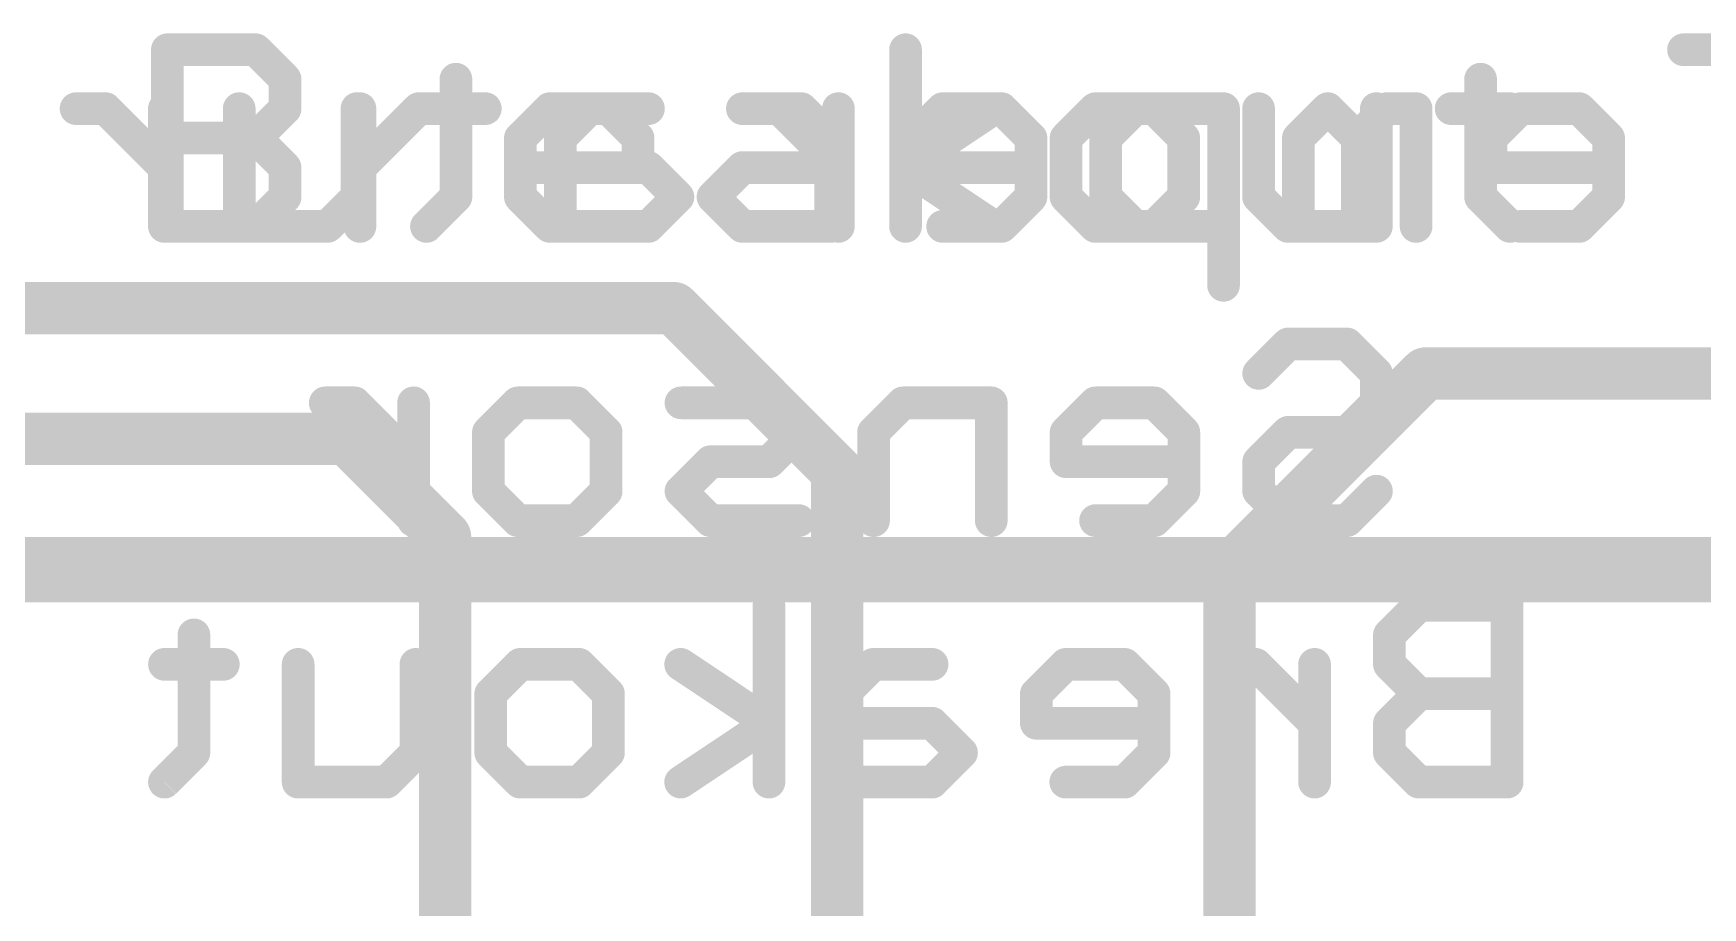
# Model space of a CAD drawing. Extents: x -29 to 78, y -15 to 21.
# Drawn here: x 7.04 to 13.52, y 13.93 to 17.32 of the extents above; entities that cross this region are included whole.
import ezdxf

# ---------------------------------------------------------------- set-up
doc = ezdxf.new("R2010")
doc.units = 0
for name, color, linetype in [('1', 12, 'CONTINUOUS'), ('16', 132, 'CONTINUOUS'), ('21', 53, 'CONTINUOUS'), ('22', 53, 'CONTINUOUS')]:
    doc.layers.add(name, color=color, linetype=linetype)

msp = doc.modelspace()

# ---------------------------------------------------------------- linework, layer by layer
at = {"layer": '1', "const_width": 0.254}
msp.add_lwpolyline([(6.35, 15.24), (13.97, 15.24)], dxfattribs=at)
at = {"layer": '16'}
for points, const_width in [([(9.525, 16.256), (5.715, 16.256)], 0.2032), ([(10.16, 15.621), (9.525, 16.256)], 0.2032), ([(11.684, 15.24), (12.446, 16.002)], 0.2032), ([(12.446, 16.002), (14.097, 16.002)], 0.2032), ([(8.255, 15.748), (5.969, 15.748)], 0.2032), ([(8.636, 15.367), (8.255, 15.748)], 0.2032), ([(10.16, 12.954), (10.16, 15.621)], 0.2032), ([(8.636, 12.954), (8.636, 15.367)], 0.2032), ([(6.35, 15.24), (13.97, 15.24)], 0.254), ([(11.684, 12.954), (11.684, 15.24)], 0.2032)]:
    msp.add_lwpolyline(points, dxfattribs=dict(at, const_width=const_width))
at = {"layer": '16', "const_width": 0.1016}
for points in [[(9.5609, 16.2919, 1), (9.4891, 16.2201)], [(9.525, 16.2052, 1), (9.525, 16.3068)], [(12.446, 16.0528, 1), (12.446, 15.9512)], [(12.4819, 15.9661, 1), (12.4101, 16.0379)], [(8.2909, 15.7839, 1), (8.2191, 15.7121)], [(8.255, 15.6972, 1), (8.255, 15.7988)], [(10.2108, 15.621, 1), (10.1092, 15.621)], [(10.1241, 15.5851, 1), (10.1959, 15.6569)], [(8.6868, 15.367, 1), (8.5852, 15.367)], [(8.6001, 15.3311, 1), (8.6719, 15.4029)], [(11.7348, 15.24, 1), (11.6332, 15.24)], [(11.6481, 15.2759, 1), (11.7199, 15.2041)]]:
    msp.add_lwpolyline(points, format="xyb", dxfattribs=at)
at = {"layer": '21', "const_width": 0.127}
for points in [[(7.5565, 16.5735), (7.5565, 17.2599)], [(7.5565, 17.2599), (7.8997, 17.2599)], [(7.8997, 17.2599), (8.0141, 17.1455)], [(10.4254, 16.5735), (10.4254, 17.2599)], [(8.0141, 17.1455), (8.0141, 17.0311)], [(12.6603, 17.1455), (12.6603, 16.6879)], [(8.0141, 17.0311), (7.8997, 16.9167)], [(8.3049, 16.5735), (8.3049, 17.0311)], [(8.3049, 16.8023), (8.5337, 17.0311)], [(8.5337, 17.0311), (8.6481, 17.0311)], [(8.9286, 16.9167), (9.043, 17.0311)], [(9.043, 17.0311), (9.2718, 17.0311)], [(9.2718, 17.0311), (9.3862, 16.9167)], [(9.7914, 17.0311), (10.0202, 17.0311)], [(10.0202, 17.0311), (10.1346, 16.9167)], [(10.4254, 16.8023), (10.7686, 17.0311)], [(11.1635, 17.0311), (11.0491, 16.9167)], [(11.3923, 17.0311), (11.1635, 17.0311)], [(11.5067, 16.9167), (11.3923, 17.0311)], [(11.7975, 17.0311), (11.7975, 16.6879)], [(12.2551, 16.5735), (12.2551, 17.0311)], [(12.5459, 17.0311), (12.7747, 17.0311)], [(7.5565, 16.9167), (7.8997, 16.9167)], [(7.8997, 16.9167), (8.0141, 16.8023)], [(8.9286, 16.6879), (8.9286, 16.9167)], [(9.3862, 16.9167), (9.3862, 16.8023)], [(10.1346, 16.9167), (10.1346, 16.5735)], [(11.0491, 16.9167), (11.0491, 16.6879)], [(11.5067, 16.6879), (11.5067, 16.9167)], [(8.0141, 16.8023), (8.0141, 16.6879)], [(9.3862, 16.8023), (8.9286, 16.8023)], [(9.677, 16.6879), (9.7914, 16.8023)], [(9.7914, 16.8023), (10.1346, 16.8023)], [(10.7686, 16.5735), (10.4254, 16.8023)], [(8.0141, 16.6879), (7.8997, 16.5735)], [(9.043, 16.5735), (8.9286, 16.6879)], [(9.7914, 16.5735), (9.677, 16.6879)], [(11.0491, 16.6879), (11.1635, 16.5735)], [(11.3923, 16.5735), (11.5067, 16.6879)], [(11.7975, 16.6879), (11.9119, 16.5735)], [(12.6603, 16.6879), (12.7747, 16.5735)], [(7.8997, 16.5735), (7.5565, 16.5735)], [(9.2718, 16.5735), (9.043, 16.5735)], [(10.1346, 16.5735), (9.7914, 16.5735)], [(11.1635, 16.5735), (11.3923, 16.5735)], [(11.9119, 16.5735), (12.2551, 16.5735)]]:
    msp.add_lwpolyline(points, dxfattribs=at)
at = {"layer": '21', "const_width": 0.0635}
for points in [[(7.5883, 17.2599, 1), (7.5248, 17.2599)], [(7.5565, 17.2916, 1), (7.5565, 17.2281)], [(7.9221, 17.2823, 1), (7.8772, 17.2374)], [(7.8997, 17.2281, 1), (7.8997, 17.2916)], [(10.4572, 17.2599, 1), (10.3937, 17.2599)], [(8.0458, 17.1455, 1), (7.9823, 17.1455)], [(7.9916, 17.123, 1), (8.0365, 17.1679)], [(12.6921, 17.1455, 1), (12.6286, 17.1455)], [(7.9823, 17.0311, 1), (8.0458, 17.0311)], [(8.0365, 17.0086, 1), (7.9916, 17.0535)], [(8.3367, 17.0311, 1), (8.2732, 17.0311)], [(8.5337, 17.0628, 1), (8.5337, 16.9993)], [(8.5562, 17.0086, 1), (8.5113, 17.0535)], [(8.6481, 16.9993, 1), (8.6481, 17.0628)], [(9.043, 17.0628, 1), (9.043, 16.9993)], [(9.0654, 17.0086, 1), (9.0205, 17.0535)], [(9.2942, 17.0535, 1), (9.2493, 17.0086)], [(9.2718, 16.9993, 1), (9.2718, 17.0628)], [(9.7914, 17.0628, 1), (9.7914, 16.9993)], [(10.0427, 17.0535, 1), (9.9977, 17.0086)], [(10.0202, 16.9993, 1), (10.0202, 17.0628)], [(10.7862, 17.0047, 1), (10.751, 17.0575)], [(11.1635, 17.0628, 1), (11.1635, 16.9993)], [(11.186, 17.0086, 1), (11.141, 17.0535)], [(11.4147, 17.0535, 1), (11.3698, 17.0086)], [(11.3923, 16.9993, 1), (11.3923, 17.0628)], [(11.8293, 17.0311, 1), (11.7658, 17.0311)], [(12.2869, 17.0311, 1), (12.2234, 17.0311)], [(12.5459, 17.0628, 1), (12.5459, 16.9993)], [(12.7747, 16.9993, 1), (12.7747, 17.0628)], [(7.5565, 16.9484, 1), (7.5565, 16.8849)], [(7.9221, 16.9391, 1), (7.8772, 16.8942)], [(7.8772, 16.9391, 1), (7.9221, 16.8942)], [(7.8997, 16.8849, 1), (7.8997, 16.9484)], [(8.9603, 16.9167, 1), (8.8968, 16.9167)], [(8.9061, 16.9391, 1), (8.951, 16.8942)], [(9.4179, 16.9167, 1), (9.3544, 16.9167)], [(9.3637, 16.8942, 1), (9.4086, 16.9391)], [(10.1664, 16.9167, 1), (10.1029, 16.9167)], [(10.1121, 16.8942, 1), (10.1571, 16.9391)], [(11.0809, 16.9167, 1), (11.0174, 16.9167)], [(11.0267, 16.9391, 1), (11.0716, 16.8942)], [(11.5384, 16.9167, 1), (11.4749, 16.9167)], [(11.4842, 16.8942, 1), (11.5291, 16.9391)], [(8.0458, 16.8023, 1), (7.9823, 16.8023)], [(7.9916, 16.7798, 1), (8.0365, 16.8247)], [(8.2825, 16.8247, 1), (8.3274, 16.7798)], [(8.9286, 16.834, 1), (8.9286, 16.7705)], [(9.3544, 16.8023, 1), (9.4179, 16.8023)], [(9.3862, 16.7705, 1), (9.3862, 16.834)], [(9.7914, 16.834, 1), (9.7914, 16.7705)], [(9.8139, 16.7798, 1), (9.769, 16.8247)], [(10.1346, 16.7705, 1), (10.1346, 16.834)], [(10.443, 16.8287, 1), (10.4078, 16.7759)], [(10.4078, 16.8287, 1), (10.443, 16.7759)], [(8.0365, 16.6654, 1), (7.9916, 16.7103)], [(8.951, 16.7103, 1), (8.9061, 16.6654)], [(9.6995, 16.7103, 1), (9.6546, 16.6654)], [(9.6546, 16.7103, 1), (9.6995, 16.6654)], [(11.0716, 16.7103, 1), (11.0267, 16.6654)], [(11.5291, 16.6654, 1), (11.4842, 16.7103)], [(11.82, 16.7103, 1), (11.7751, 16.6654)], [(12.6828, 16.7103, 1), (12.6379, 16.6654)], [(7.9823, 16.6879, 1), (8.0458, 16.6879)], [(8.8968, 16.6879, 1), (8.9603, 16.6879)], [(11.0174, 16.6879, 1), (11.0809, 16.6879)], [(11.4749, 16.6879, 1), (11.5384, 16.6879)], [(11.7658, 16.6879, 1), (11.8293, 16.6879)], [(12.6286, 16.6879, 1), (12.6921, 16.6879)], [(7.5565, 16.6052, 1), (7.5565, 16.5418)], [(7.8772, 16.596, 1), (7.9221, 16.551)], [(7.8997, 16.5418, 1), (7.8997, 16.6052)], [(9.043, 16.6052, 1), (9.043, 16.5418)], [(9.0205, 16.551, 1), (9.0654, 16.596)], [(9.2718, 16.5418, 1), (9.2718, 16.6052)], [(9.7914, 16.6052, 1), (9.7914, 16.5418)], [(9.769, 16.551, 1), (9.8139, 16.596)], [(10.1346, 16.5418, 1), (10.1346, 16.6052)], [(10.751, 16.5471, 1), (10.7862, 16.5999)], [(11.1635, 16.6052, 1), (11.1635, 16.5418)], [(11.141, 16.551, 1), (11.186, 16.596)], [(11.3698, 16.596, 1), (11.4147, 16.551)], [(11.3923, 16.5418, 1), (11.3923, 16.6052)], [(11.9119, 16.6052, 1), (11.9119, 16.5418)], [(11.8895, 16.551, 1), (11.9344, 16.596)], [(12.2551, 16.5418, 1), (12.2551, 16.6052)], [(12.7523, 16.551, 1), (12.7972, 16.596)], [(7.5248, 16.5735, 1), (7.5883, 16.5735)], [(8.2732, 16.5735, 1), (8.3367, 16.5735)], [(10.1029, 16.5735, 1), (10.1664, 16.5735)], [(10.3937, 16.5735, 1), (10.4572, 16.5735)], [(12.2234, 16.5735, 1), (12.2869, 16.5735)]]:
    msp.add_lwpolyline(points, format="xyb", dxfattribs=at)
at = {"layer": '22', "const_width": 0.127}
for points in [[(13.9065, 17.2599), (13.4489, 17.2599)], [(8.6779, 17.1455), (8.6779, 16.6879)], [(7.3162, 17.0311), (7.2018, 17.0311)], [(7.545, 16.8023), (7.3162, 17.0311)], [(7.545, 16.5735), (7.545, 17.0311)], [(7.8358, 16.5735), (7.8358, 17.0311)], [(8.2934, 17.0311), (8.2934, 16.6879)], [(8.7923, 17.0311), (8.5635, 17.0311)], [(9.1976, 17.0311), (9.0832, 16.9167)], [(9.4263, 17.0311), (9.1976, 17.0311)], [(9.9356, 17.0311), (9.8212, 17.0311)], [(10.1644, 16.8023), (9.9356, 17.0311)], [(10.1644, 16.5735), (10.1644, 17.0311)], [(10.5696, 17.0311), (10.4552, 16.9167)], [(10.7984, 17.0311), (10.5696, 17.0311)], [(10.9128, 16.9167), (10.7984, 17.0311)], [(11.3181, 17.0311), (11.2037, 16.9167)], [(11.6613, 17.0311), (11.3181, 17.0311)], [(11.6613, 16.3447), (11.6613, 17.0311)], [(12.0665, 17.0311), (11.9521, 16.9167)], [(12.1809, 16.9167), (12.0665, 17.0311)], [(12.2953, 17.0311), (12.1809, 16.9167)], [(12.4097, 17.0311), (12.2953, 17.0311)], [(12.4097, 16.5735), (12.4097, 17.0311)], [(12.8149, 17.0311), (12.7005, 16.9167)], [(13.0437, 17.0311), (12.8149, 17.0311)], [(13.1581, 16.9167), (13.0437, 17.0311)], [(9.0832, 16.9167), (9.0832, 16.5735)], [(10.4552, 16.9167), (10.4552, 16.8023)], [(10.9128, 16.6879), (10.9128, 16.9167)], [(11.2037, 16.9167), (11.2037, 16.6879)], [(11.9521, 16.9167), (11.9521, 16.5735)], [(12.1809, 16.9167), (12.1809, 16.5735)], [(12.7005, 16.9167), (12.7005, 16.8023)], [(13.1581, 16.6879), (13.1581, 16.9167)], [(9.4263, 16.8023), (9.0832, 16.8023)], [(9.5407, 16.6879), (9.4263, 16.8023)], [(10.4552, 16.8023), (10.9128, 16.8023)], [(12.7005, 16.8023), (13.1581, 16.8023)], [(8.2934, 16.6879), (8.179, 16.5735)], [(8.6779, 16.6879), (8.5635, 16.5735)], [(9.4263, 16.5735), (9.5407, 16.6879)], [(10.7984, 16.5735), (10.9128, 16.6879)], [(11.2037, 16.6879), (11.3181, 16.5735)], [(13.0437, 16.5735), (13.1581, 16.6879)], [(8.179, 16.5735), (7.8358, 16.5735)], [(9.0832, 16.5735), (9.4263, 16.5735)], [(10.5696, 16.5735), (10.7984, 16.5735)], [(11.3181, 16.5735), (11.6613, 16.5735)], [(12.8149, 16.5735), (13.0437, 16.5735)], [(11.7979, 16.0025), (11.9123, 16.1169)], [(11.9123, 16.1169), (12.1411, 16.1169)], [(12.1411, 16.1169), (12.2555, 16.0025)], [(12.2555, 16.0025), (12.2555, 15.8881)], [(8.2846, 15.8881), (8.1702, 15.8881)], [(8.5134, 15.6593), (8.2846, 15.8881)], [(8.5134, 15.4305), (8.5134, 15.8881)], [(8.8042, 15.7737), (8.9186, 15.8881)], [(8.9186, 15.8881), (9.1474, 15.8881)], [(9.1474, 15.8881), (9.2618, 15.7737)], [(9.8959, 15.8881), (9.5527, 15.8881)], [(10.0103, 15.7737), (9.8959, 15.8881)], [(10.4155, 15.8881), (10.3011, 15.7737)], [(10.7587, 15.8881), (10.4155, 15.8881)], [(10.7587, 15.4305), (10.7587, 15.8881)], [(11.1639, 15.8881), (11.0495, 15.7737)], [(11.3927, 15.8881), (11.1639, 15.8881)], [(11.5071, 15.7737), (11.3927, 15.8881)], [(12.2555, 15.8881), (12.1411, 15.7737)], [(8.8042, 15.5449), (8.8042, 15.7737)], [(9.2618, 15.7737), (9.2618, 15.5449)], [(9.8959, 15.6593), (10.0103, 15.7737)], [(10.3011, 15.7737), (10.3011, 15.4305)], [(11.0495, 15.7737), (11.0495, 15.6593)], [(11.5071, 15.5449), (11.5071, 15.7737)], [(11.9123, 15.7737), (11.7979, 15.6593)], [(12.1411, 15.7737), (11.9123, 15.7737)], [(9.5527, 15.5449), (9.6671, 15.6593)], [(9.6671, 15.6593), (9.8959, 15.6593)], [(11.0495, 15.6593), (11.5071, 15.6593)], [(11.7979, 15.6593), (11.7979, 15.5449)], [(8.9186, 15.4305), (8.8042, 15.5449)], [(9.2618, 15.5449), (9.1474, 15.4305)], [(9.6671, 15.4305), (9.5527, 15.5449)], [(11.3927, 15.4305), (11.5071, 15.5449)], [(11.7979, 15.5449), (11.9123, 15.4305)], [(12.1411, 15.4305), (12.2555, 15.5449)], [(9.1474, 15.4305), (8.9186, 15.4305)], [(10.0103, 15.4305), (9.6671, 15.4305)], [(11.1639, 15.4305), (11.3927, 15.4305)], [(11.9123, 15.4305), (12.1411, 15.4305)], [(9.8946, 14.4145), (9.8946, 15.1009)], [(12.4203, 15.1009), (12.3059, 14.9865)], [(12.7635, 15.1009), (12.4203, 15.1009)], [(12.7635, 14.4145), (12.7635, 15.1009)], [(7.6597, 14.9865), (7.6597, 14.5289)], [(12.3059, 14.9865), (12.3059, 14.8721)], [(7.7741, 14.8721), (7.5453, 14.8721)], [(8.0649, 14.4145), (8.0649, 14.8721)], [(8.5225, 14.8721), (8.5225, 14.5289)], [(8.8133, 14.7577), (8.9277, 14.8721)], [(8.9277, 14.8721), (9.1565, 14.8721)], [(9.1565, 14.8721), (9.2709, 14.7577)], [(9.8946, 14.6433), (9.5514, 14.8721)], [(10.2998, 14.8721), (10.1854, 14.7577)], [(10.5286, 14.8721), (10.2998, 14.8721)], [(11.0482, 14.8721), (10.9338, 14.7577)], [(11.277, 14.8721), (11.0482, 14.8721)], [(11.3914, 14.7577), (11.277, 14.8721)], [(11.7863, 14.8721), (11.6719, 14.8721)], [(12.0151, 14.6433), (11.7863, 14.8721)], [(12.0151, 14.4145), (12.0151, 14.8721)], [(12.3059, 14.8721), (12.4203, 14.7577)], [(8.8133, 14.5289), (8.8133, 14.7577)], [(9.2709, 14.7577), (9.2709, 14.5289)], [(10.1854, 14.7577), (10.1854, 14.4145)], [(10.9338, 14.7577), (10.9338, 14.6433)], [(11.3914, 14.5289), (11.3914, 14.7577)], [(12.4203, 14.7577), (12.3059, 14.6433)], [(12.7635, 14.7577), (12.4203, 14.7577)], [(9.5514, 14.4145), (9.8946, 14.6433)], [(10.5286, 14.6433), (10.1854, 14.6433)], [(10.643, 14.5289), (10.5286, 14.6433)], [(10.9338, 14.6433), (11.3914, 14.6433)], [(12.3059, 14.6433), (12.3059, 14.5289)], [(7.6597, 14.5289), (7.5453, 14.4145)], [(8.5225, 14.5289), (8.4081, 14.4145)], [(8.9277, 14.4145), (8.8133, 14.5289)], [(9.2709, 14.5289), (9.1565, 14.4145)], [(10.5286, 14.4145), (10.643, 14.5289)], [(11.277, 14.4145), (11.3914, 14.5289)], [(12.3059, 14.5289), (12.4203, 14.4145)], [(8.4081, 14.4145), (8.0649, 14.4145)], [(9.1565, 14.4145), (8.9277, 14.4145)], [(10.1854, 14.4145), (10.5286, 14.4145)], [(11.0482, 14.4145), (11.277, 14.4145)], [(12.4203, 14.4145), (12.7635, 14.4145)]]:
    msp.add_lwpolyline(points, dxfattribs=at)
at = {"layer": '22', "const_width": 0.0635}
for points in [[(13.4489, 17.2916, 1), (13.4489, 17.2281)], [(8.7097, 17.1455, 1), (8.6462, 17.1455)], [(7.2018, 17.0628, 1), (7.2018, 16.9993)], [(7.3386, 17.0535, 1), (7.2937, 17.0086)], [(7.3162, 16.9993, 1), (7.3162, 17.0628)], [(7.5767, 17.0311, 1), (7.5132, 17.0311)], [(7.8675, 17.0311, 1), (7.804, 17.0311)], [(8.3251, 17.0311, 1), (8.2616, 17.0311)], [(8.5635, 17.0628, 1), (8.5635, 16.9993)], [(8.7923, 16.9993, 1), (8.7923, 17.0628)], [(9.1976, 17.0628, 1), (9.1976, 16.9993)], [(9.22, 17.0086, 1), (9.1751, 17.0535)], [(9.4263, 16.9993, 1), (9.4263, 17.0628)], [(9.8212, 17.0628, 1), (9.8212, 16.9993)], [(9.9581, 17.0535, 1), (9.9132, 17.0086)], [(9.9356, 16.9993, 1), (9.9356, 17.0628)], [(10.1962, 17.0311, 1), (10.1327, 17.0311)], [(10.5696, 17.0628, 1), (10.5696, 16.9993)], [(10.5921, 17.0086, 1), (10.5472, 17.0535)], [(10.8209, 17.0535, 1), (10.776, 17.0086)], [(10.7984, 16.9993, 1), (10.7984, 17.0628)], [(11.3181, 17.0628, 1), (11.3181, 16.9993)], [(11.3405, 17.0086, 1), (11.2956, 17.0535)], [(11.693, 17.0311, 1), (11.6295, 17.0311)], [(11.6613, 16.9993, 1), (11.6613, 17.0628)], [(12.0889, 17.0535, 1), (12.044, 17.0086)], [(12.0889, 17.0086, 1), (12.044, 17.0535)], [(12.2953, 17.0628, 1), (12.2953, 16.9993)], [(12.3177, 17.0086, 1), (12.2728, 17.0535)], [(12.4414, 17.0311, 1), (12.3779, 17.0311)], [(12.4097, 16.9993, 1), (12.4097, 17.0628)], [(12.8149, 17.0628, 1), (12.8149, 16.9993)], [(12.8373, 17.0086, 1), (12.7924, 17.0535)], [(13.0661, 17.0535, 1), (13.0212, 17.0086)], [(13.0437, 16.9993, 1), (13.0437, 17.0628)], [(9.1149, 16.9167, 1), (9.0514, 16.9167)], [(9.0607, 16.9391, 1), (9.1056, 16.8942)], [(10.487, 16.9167, 1), (10.4235, 16.9167)], [(10.4328, 16.9391, 1), (10.4777, 16.8942)], [(10.9446, 16.9167, 1), (10.8811, 16.9167)], [(10.8904, 16.8942, 1), (10.9353, 16.9391)], [(11.2354, 16.9167, 1), (11.1719, 16.9167)], [(11.1812, 16.9391, 1), (11.2261, 16.8942)], [(11.9838, 16.9167, 1), (11.9203, 16.9167)], [(11.9296, 16.9391, 1), (11.9745, 16.8942)], [(12.2126, 16.9167, 1), (12.1491, 16.9167)], [(12.1584, 16.9391, 1), (12.2033, 16.8942)], [(12.1584, 16.8942, 1), (12.2033, 16.9391)], [(12.7322, 16.9167, 1), (12.6687, 16.9167)], [(12.678, 16.9391, 1), (12.7229, 16.8942)], [(13.1898, 16.9167, 1), (13.1263, 16.9167)], [(13.1356, 16.8942, 1), (13.1805, 16.9391)], [(7.5225, 16.7798, 1), (7.5674, 16.8247)], [(9.0832, 16.834, 1), (9.0832, 16.7705)], [(9.4488, 16.8247, 1), (9.4039, 16.7798)], [(9.4263, 16.7705, 1), (9.4263, 16.834)], [(10.142, 16.7798, 1), (10.1869, 16.8247)], [(10.4552, 16.834, 1), (10.4552, 16.7705)], [(10.4235, 16.8023, 1), (10.487, 16.8023)], [(10.9128, 16.7705, 1), (10.9128, 16.834)], [(12.6687, 16.8023, 1), (12.7322, 16.8023)], [(12.7005, 16.834, 1), (12.7005, 16.7705)], [(13.1581, 16.7705, 1), (13.1581, 16.834)], [(8.3158, 16.6654, 1), (8.2709, 16.7103)], [(8.7004, 16.6654, 1), (8.6555, 16.7103)], [(9.5632, 16.6654, 1), (9.5183, 16.7103)], [(9.5183, 16.6654, 1), (9.5632, 16.7103)], [(10.9353, 16.6654, 1), (10.8904, 16.7103)], [(11.2261, 16.7103, 1), (11.1812, 16.6654)], [(13.1805, 16.6654, 1), (13.1356, 16.7103)], [(8.2616, 16.6879, 1), (8.3251, 16.6879)], [(8.6462, 16.6879, 1), (8.7097, 16.6879)], [(10.8811, 16.6879, 1), (10.9446, 16.6879)], [(11.1719, 16.6879, 1), (11.2354, 16.6879)], [(13.1263, 16.6879, 1), (13.1898, 16.6879)], [(7.8358, 16.6052, 1), (7.8358, 16.5418)], [(8.1565, 16.596, 1), (8.2014, 16.551)], [(8.179, 16.5418, 1), (8.179, 16.6052)], [(8.5411, 16.596, 1), (8.586, 16.551)], [(9.0832, 16.6052, 1), (9.0832, 16.5418)], [(9.4039, 16.596, 1), (9.4488, 16.551)], [(9.4263, 16.5418, 1), (9.4263, 16.6052)], [(10.5696, 16.6052, 1), (10.5696, 16.5418)], [(10.776, 16.596, 1), (10.8209, 16.551)], [(10.7984, 16.5418, 1), (10.7984, 16.6052)], [(11.3181, 16.6052, 1), (11.3181, 16.5418)], [(11.2956, 16.551, 1), (11.3405, 16.596)], [(11.6613, 16.5418, 1), (11.6613, 16.6052)], [(12.8149, 16.6052, 1), (12.8149, 16.5418)], [(13.0212, 16.596, 1), (13.0661, 16.551)], [(13.0437, 16.5418, 1), (13.0437, 16.6052)], [(7.5132, 16.5735, 1), (7.5767, 16.5735)], [(7.804, 16.5735, 1), (7.8675, 16.5735)], [(9.0514, 16.5735, 1), (9.1149, 16.5735)], [(10.1327, 16.5735, 1), (10.1962, 16.5735)], [(11.9203, 16.5735, 1), (11.9838, 16.5735)], [(12.1491, 16.5735, 1), (12.2126, 16.5735)], [(12.3779, 16.5735, 1), (12.4414, 16.5735)], [(11.6295, 16.3447, 1), (11.693, 16.3447)], [(11.9123, 16.1486, 1), (11.9123, 16.0851)], [(11.9348, 16.0944, 1), (11.8899, 16.1393)], [(12.1636, 16.1393, 1), (12.1187, 16.0944)], [(12.1411, 16.0851, 1), (12.1411, 16.1486)], [(11.7755, 16.0249, 1), (11.8204, 15.98)], [(12.2873, 16.0025, 1), (12.2238, 16.0025)], [(12.233, 15.98, 1), (12.278, 16.0249)], [(8.1702, 15.9198, 1), (8.1702, 15.8563)], [(8.3071, 15.9105, 1), (8.2622, 15.8656)], [(8.2846, 15.8563, 1), (8.2846, 15.9198)], [(8.5452, 15.8881, 1), (8.4817, 15.8881)], [(8.9186, 15.9198, 1), (8.9186, 15.8563)], [(8.9411, 15.8656, 1), (8.8962, 15.9105)], [(9.1699, 15.9105, 1), (9.125, 15.8656)], [(9.1474, 15.8563, 1), (9.1474, 15.9198)], [(9.5527, 15.9198, 1), (9.5527, 15.8563)], [(9.9183, 15.9105, 1), (9.8734, 15.8656)], [(9.8959, 15.8563, 1), (9.8959, 15.9198)], [(10.4155, 15.9198, 1), (10.4155, 15.8563)], [(10.4379, 15.8656, 1), (10.393, 15.9105)], [(10.7904, 15.8881, 1), (10.7269, 15.8881)], [(10.7587, 15.8563, 1), (10.7587, 15.9198)], [(11.1639, 15.9198, 1), (11.1639, 15.8563)], [(11.1863, 15.8656, 1), (11.1414, 15.9105)], [(11.4151, 15.9105, 1), (11.3702, 15.8656)], [(11.3927, 15.8563, 1), (11.3927, 15.9198)], [(12.2238, 15.8881, 1), (12.2873, 15.8881)], [(12.278, 15.8656, 1), (12.233, 15.9105)], [(8.836, 15.7737, 1), (8.7725, 15.7737)], [(9.2936, 15.7737, 1), (9.2301, 15.7737)], [(10.0327, 15.7512, 1), (9.9878, 15.7961)], [(10.3328, 15.7737, 1), (10.2693, 15.7737)], [(11.0812, 15.7737, 1), (11.0177, 15.7737)], [(11.5388, 15.7737, 1), (11.4753, 15.7737)], [(11.9123, 15.8054, 1), (11.9123, 15.7419)], [(11.9348, 15.7512, 1), (11.8899, 15.7961)], [(12.1411, 15.7419, 1), (12.1411, 15.8054)], [(8.7818, 15.7961, 1), (8.8267, 15.7512)], [(9.2394, 15.7512, 1), (9.2843, 15.7961)], [(9.9878, 15.7512, 1), (10.0327, 15.7961)], [(10.2786, 15.7961, 1), (10.3235, 15.7512)], [(11.027, 15.7961, 1), (11.0719, 15.7512)], [(11.4846, 15.7512, 1), (11.5295, 15.7961)], [(12.1187, 15.7961, 1), (12.1636, 15.7512)], [(8.491, 15.6368, 1), (8.5359, 15.6817)], [(9.6671, 15.691, 1), (9.6671, 15.6275)], [(9.6895, 15.6368, 1), (9.6446, 15.6817)], [(9.8734, 15.6817, 1), (9.9183, 15.6368)], [(9.8959, 15.6275, 1), (9.8959, 15.691)], [(11.0495, 15.691, 1), (11.0495, 15.6275)], [(11.5071, 15.6275, 1), (11.5071, 15.691)], [(11.8297, 15.6593, 1), (11.7662, 15.6593)], [(11.7755, 15.6817, 1), (11.8204, 15.6368)], [(11.0177, 15.6593, 1), (11.0812, 15.6593)], [(8.8267, 15.5673, 1), (8.7818, 15.5224)], [(8.7725, 15.5449, 1), (8.836, 15.5449)], [(9.2301, 15.5449, 1), (9.2936, 15.5449)], [(9.2843, 15.5224, 1), (9.2394, 15.5673)], [(9.5751, 15.5673, 1), (9.5302, 15.5224)], [(9.5302, 15.5673, 1), (9.5751, 15.5224)], [(11.4753, 15.5449, 1), (11.5388, 15.5449)], [(11.5295, 15.5224, 1), (11.4846, 15.5673)], [(11.7662, 15.5449, 1), (11.8297, 15.5449)], [(11.8204, 15.5673, 1), (11.7755, 15.5224)], [(12.278, 15.5224, 1), (12.233, 15.5673)], [(8.4817, 15.4305, 1), (8.5452, 15.4305)], [(8.9186, 15.4623, 1), (8.9186, 15.3987)], [(8.8962, 15.408, 1), (8.9411, 15.453)], [(9.125, 15.453, 1), (9.1699, 15.408)], [(9.1474, 15.3987, 1), (9.1474, 15.4623)], [(9.6671, 15.4623, 1), (9.6671, 15.3987)], [(9.6446, 15.408, 1), (9.6895, 15.453)], [(10.0103, 15.3987, 1), (10.0103, 15.4623)], [(10.2693, 15.4305, 1), (10.3328, 15.4305)], [(10.7269, 15.4305, 1), (10.7904, 15.4305)], [(11.1639, 15.4623, 1), (11.1639, 15.3987)], [(11.3702, 15.453, 1), (11.4151, 15.408)], [(11.3927, 15.3987, 1), (11.3927, 15.4623)], [(11.9123, 15.4623, 1), (11.9123, 15.3987)], [(11.8899, 15.408, 1), (11.9348, 15.453)], [(12.1187, 15.453, 1), (12.1636, 15.408)], [(12.1411, 15.3987, 1), (12.1411, 15.4623)], [(9.9263, 15.1009, 1), (9.8628, 15.1009)], [(12.4203, 15.1326, 1), (12.4203, 15.0691)], [(12.4428, 15.0784, 1), (12.3979, 15.1233)], [(12.7953, 15.1009, 1), (12.7317, 15.1009)], [(12.7635, 15.0691, 1), (12.7635, 15.1326)], [(7.6914, 14.9865, 1), (7.6279, 14.9865)], [(12.3377, 14.9865, 1), (12.2742, 14.9865)], [(12.2835, 15.0089, 1), (12.3284, 14.964)], [(7.5453, 14.9038, 1), (7.5453, 14.8403)], [(7.7741, 14.8403, 1), (7.7741, 14.9038)], [(8.0966, 14.8721, 1), (8.0331, 14.8721)], [(8.5542, 14.8721, 1), (8.4907, 14.8721)], [(8.9277, 14.9038, 1), (8.9277, 14.8403)], [(8.9502, 14.8496, 1), (8.9053, 14.8945)], [(9.179, 14.8945, 1), (9.134, 14.8496)], [(9.1565, 14.8403, 1), (9.1565, 14.9038)], [(9.569, 14.8985, 1), (9.5338, 14.8457)], [(10.2998, 14.9038, 1), (10.2998, 14.8403)], [(10.3223, 14.8496, 1), (10.2773, 14.8945)], [(10.5286, 14.8403, 1), (10.5286, 14.9038)], [(11.0482, 14.9038, 1), (11.0482, 14.8403)], [(11.0707, 14.8496, 1), (11.0258, 14.8945)], [(11.2995, 14.8945, 1), (11.2546, 14.8496)], [(11.277, 14.8403, 1), (11.277, 14.9038)], [(11.6719, 14.9038, 1), (11.6719, 14.8403)], [(11.8087, 14.8945, 1), (11.7638, 14.8496)], [(11.7863, 14.8403, 1), (11.7863, 14.9038)], [(12.0468, 14.8721, 1), (11.9833, 14.8721)], [(12.3284, 14.8945, 1), (12.2835, 14.8496)], [(12.2742, 14.8721, 1), (12.3377, 14.8721)], [(8.8451, 14.7577, 1), (8.7816, 14.7577)], [(8.7909, 14.7801, 1), (8.8358, 14.7352)], [(9.3026, 14.7577, 1), (9.2391, 14.7577)], [(9.2484, 14.7352, 1), (9.2933, 14.7801)], [(10.1629, 14.7801, 1), (10.2079, 14.7352)], [(10.2172, 14.7577, 1), (10.1537, 14.7577)], [(10.9656, 14.7577, 1), (10.9021, 14.7577)], [(10.9114, 14.7801, 1), (10.9563, 14.7352)], [(11.4232, 14.7577, 1), (11.3597, 14.7577)], [(11.369, 14.7352, 1), (11.4139, 14.7801)], [(12.4203, 14.7894, 1), (12.4203, 14.7259)], [(12.4428, 14.7352, 1), (12.3979, 14.7801)], [(12.3979, 14.7352, 1), (12.4428, 14.7801)], [(12.7635, 14.7259, 1), (12.7635, 14.7894)], [(9.9122, 14.6169, 1), (9.877, 14.6697)], [(9.877, 14.6169, 1), (9.9122, 14.6697)], [(10.1854, 14.675, 1), (10.1854, 14.6115)], [(10.551, 14.6657, 1), (10.5061, 14.6208)], [(10.5286, 14.6115, 1), (10.5286, 14.675)], [(10.9338, 14.675, 1), (10.9338, 14.6115)], [(10.9021, 14.6433, 1), (10.9656, 14.6433)], [(11.3914, 14.6115, 1), (11.3914, 14.675)], [(11.9926, 14.6208, 1), (12.0375, 14.6657)], [(12.3377, 14.6433, 1), (12.2742, 14.6433)], [(12.2835, 14.6657, 1), (12.3284, 14.6208)], [(7.6279, 14.5289, 1), (7.6914, 14.5289)], [(7.6821, 14.5064, 1), (7.6372, 14.5513)], [(8.4907, 14.5289, 1), (8.5542, 14.5289)], [(8.5449, 14.5064, 1), (8.5, 14.5513)], [(8.7816, 14.5289, 1), (8.8451, 14.5289)], [(8.8358, 14.5513, 1), (8.7909, 14.5064)], [(9.2391, 14.5289, 1), (9.3026, 14.5289)], [(9.2933, 14.5064, 1), (9.2484, 14.5513)], [(10.6654, 14.5064, 1), (10.6205, 14.5513)], [(10.6205, 14.5064, 1), (10.6654, 14.5513)], [(11.3597, 14.5289, 1), (11.4232, 14.5289)], [(11.4139, 14.5064, 1), (11.369, 14.5513)], [(12.2742, 14.5289, 1), (12.3377, 14.5289)], [(12.3284, 14.5513, 1), (12.2835, 14.5064)], [(7.5228, 14.437, 1), (7.5677, 14.392)], [(8.0649, 14.4463, 1), (8.0649, 14.3827)], [(8.3856, 14.437, 1), (8.4305, 14.392)], [(8.4081, 14.3827, 1), (8.4081, 14.4463)], [(8.9277, 14.4463, 1), (8.9277, 14.3827)], [(8.9053, 14.392, 1), (8.9502, 14.437)], [(9.134, 14.437, 1), (9.179, 14.392)], [(9.1565, 14.3827, 1), (9.1565, 14.4463)], [(9.5338, 14.4409, 1), (9.569, 14.3881)], [(10.1854, 14.4463, 1), (10.1854, 14.3827)], [(10.5061, 14.437, 1), (10.551, 14.392)], [(10.5286, 14.3827, 1), (10.5286, 14.4463)], [(11.0482, 14.4463, 1), (11.0482, 14.3827)], [(11.2546, 14.437, 1), (11.2995, 14.392)], [(11.277, 14.3827, 1), (11.277, 14.4463)], [(12.4203, 14.4463, 1), (12.4203, 14.3827)], [(12.3979, 14.392, 1), (12.4428, 14.437)], [(12.7635, 14.3827, 1), (12.7635, 14.4463)], [(8.0331, 14.4145, 1), (8.0966, 14.4145)], [(9.8628, 14.4145, 1), (9.9263, 14.4145)], [(10.1537, 14.4145, 1), (10.2172, 14.4145)], [(11.9833, 14.4145, 1), (12.0468, 14.4145)], [(12.7317, 14.4145, 1), (12.7953, 14.4145)]]:
    msp.add_lwpolyline(points, format="xyb", dxfattribs=at)

doc.saveas('drawing.dxf')
